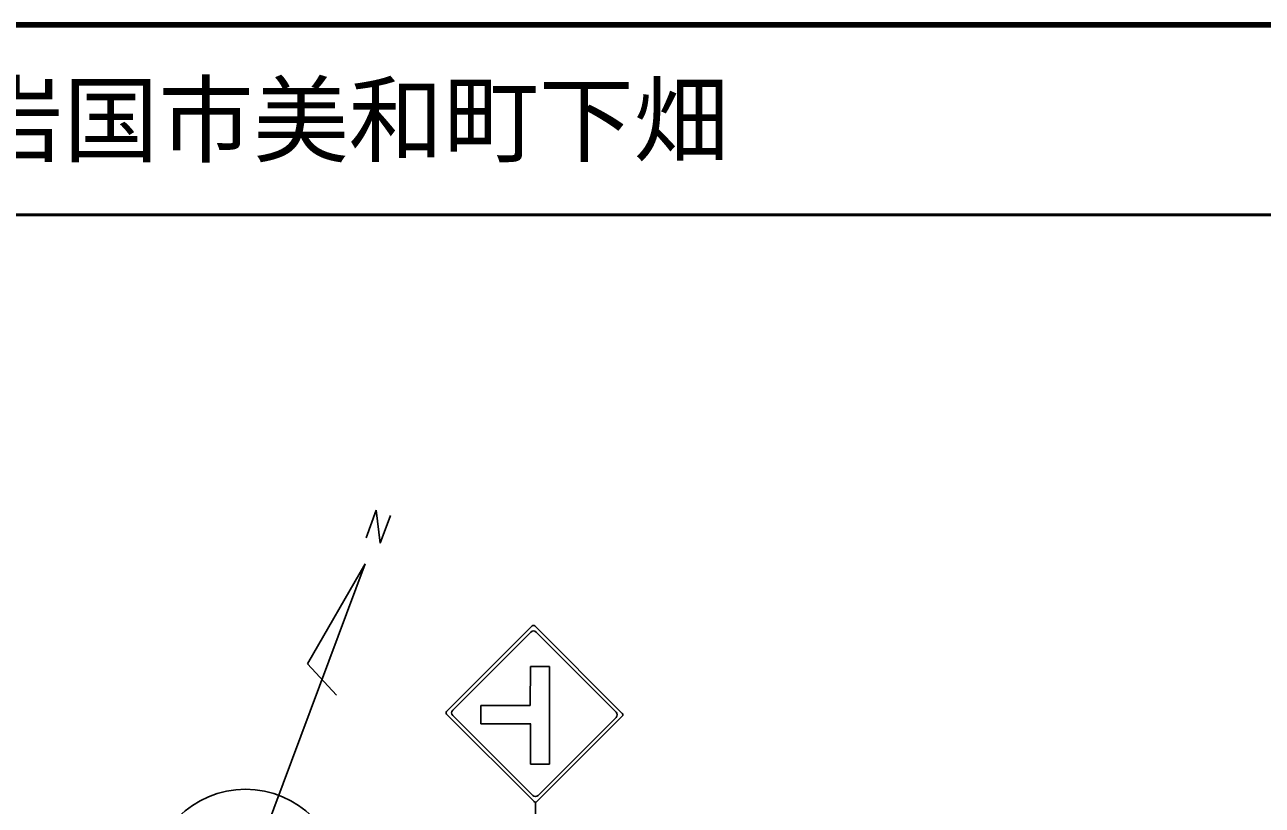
# Model space of a CAD drawing. Units: millimetres, scale not verified. Extents: x 40000 to 680000, y 20000 to 380000.
# Drawn here: x 407981 to 473103, y 338940 to 380000 of the extents above; entities that cross this region are included whole.
import ezdxf
from ezdxf.enums import TextEntityAlignment as Align

# ---------------------------------------------------------------- set-up
doc = ezdxf.new("R2010")
doc.units = ezdxf.units.MM
doc.header["$LTSCALE"] = 1000
for name, color, linetype, lineweight in [('M-BGD', 7, 'Continuous', 25), ('M-STR-STRC', 7, 'Continuous', 25), ('M-TTL', 2, 'Continuous', 140), ('M-TTL-LINE', 7, 'Continuous', 50)]:
    doc.layers.add(name, color=color, linetype=linetype, lineweight=lineweight)
doc.layers.add('M-TTL-TXT', color=7, linetype='Continuous')
doc.styles.add('ＭＳ ゴシック', font='')
doc.styles.get('ＭＳ ゴシック').set_extended_font_data('MS Gothic')

msp = doc.modelspace()

# ---------------------------------------------------------------- linework, layer by layer
at = {"layer": 'M-BGD'}
for p, q in [((425941, 353014), (426481, 354460)), ((426481, 354460), (426690, 352729)), ((426690, 352729), (427224, 354184)), ((425895, 351642), (417149, 328222)), ((425895, 351642), (422859, 346371)), ((422859, 346371), (424383, 344735))]:
    msp.add_line(p, q, dxfattribs=at)
msp.add_circle((419597, 334780), 5000, dxfattribs=at)
at = {"layer": 'M-STR-STRC'}
for p, q in [((434682, 348376), (430179, 343874)), ((434611, 348050), (430505, 343944)), ((439425, 343774), (434823, 348376)), ((439099, 343845), (434894, 348050)), ((434571, 344181), (434594, 346247)), ((434594, 346247), (435592, 346247)), ((435592, 341095), (435592, 346247)), ((431984, 344181), (434571, 344181)), ((431984, 343228), (431984, 344181)), ((430179, 343732), (434781, 339130)), ((430505, 343661), (434711, 339456)), ((431984, 343228), (434616, 343228)), ((434594, 343228), (434594, 341095)), ((434923, 339130), (439425, 343633)), ((439099, 343562), (434993, 339456)), ((434594, 341095), (435592, 341095)), ((434853, 339101), (434853, 335827))]:
    msp.add_line(p, q, dxfattribs=at)
for centre, radius, start, end in [((434752, 348305), 100, 45, 135), ((434752, 347909), 200, 45, 135), ((430250, 343803), 100, 135, 225), ((430646, 343803), 200, 135, 225), ((438958, 343703), 200, 315, 45), ((439354, 343703), 100, 315, 45), ((434852, 339597), 200, 225, 315), ((434852, 339201), 100, 225, 315)]:
    msp.add_arc(centre, radius, start, end, dxfattribs=at)
at = {"layer": 'M-TTL'}
msp.add_line((680000, 380000), (40000, 380000), dxfattribs=at)
at = {"layer": 'M-TTL-LINE'}
msp.add_line((40000, 370000), (680000, 370000), dxfattribs=at)

# ---------------------------------------------------------------- texts
at = {"layer": 'M-TTL-TXT', "style": 'ＭＳ ゴシック'}
msp.add_text('岩国市美和町下畑', height=3666, dxfattribs=at).set_placement((405024, 375000), align=Align.MIDDLE_LEFT)

doc.saveas('drawing.dxf')
